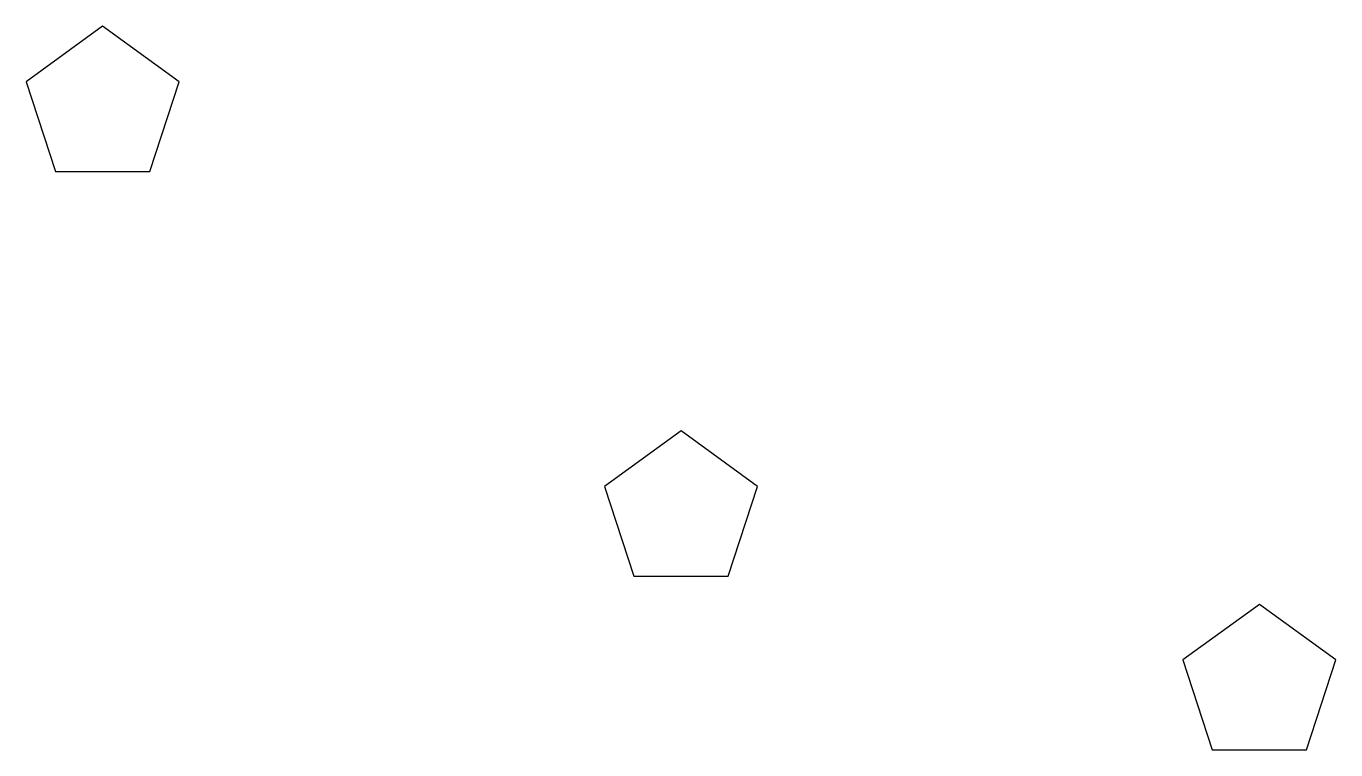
# Model space of a CAD drawing. Units: millimetres at full size, sheet at 1:100. Extents: x -10238 to 3625, y -7239 to 422.
import ezdxf

# ---------------------------------------------------------------- set-up
doc = ezdxf.new("R2010")
doc.units = ezdxf.units.MM
doc.header["$LTSCALE"] = 100
doc.layers.add('0-0', color=7, linetype='Continuous')

msp = doc.modelspace()

# ---------------------------------------------------------------- linework, layer by layer
at = {"layer": '0-0'}
for points in [[(-9928.6, -1116.8), (-8928.6, -1116.8), (-8619.6, -165.7), (-9428.6, 422.1), (-10237.6, -165.7)], [(-3806.1, -5402.5), (-2806.1, -5402.5), (-2497.1, -4451.4), (-3306.1, -3863.6), (-4115.1, -4451.4)], [(2316.3, -7239.2), (3316.3, -7239.2), (3625.3, -6288.2), (2816.3, -5700.4), (2007.3, -6288.2)]]:
    msp.add_lwpolyline(points, close=True, dxfattribs=at)

doc.saveas('drawing.dxf')
